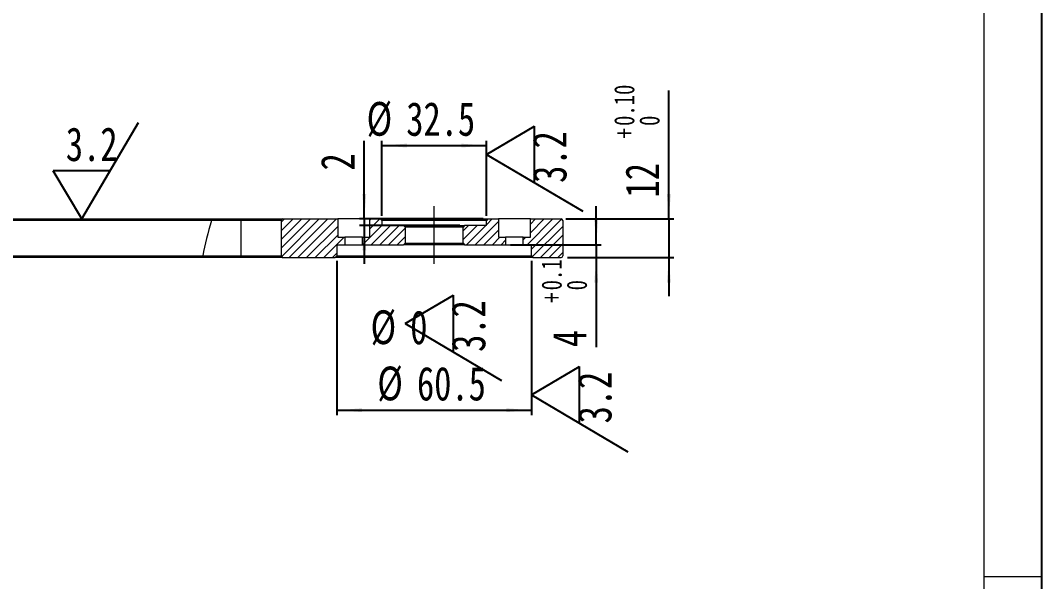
# Model space of a CAD drawing. Header units: millimetres. Extents: x 12 to 1214, y 8 to 1479.
# Drawn here: x 510 to 1039, y 741 to 1032 of the extents above; entities that cross this region are included whole.
import ezdxf

# ---------------------------------------------------------------- set-up
doc = ezdxf.new("R2010")
doc.units = ezdxf.units.MM
doc.linetypes.add('SLD-中心线', pattern=[34.29, 30.48, -1.27, 1.27, -1.27])
doc.linetypes.add('SLD-实线', pattern=[0])
doc.layers.add('图框', color=7, linetype='SLD-实线')
doc.layers.add('标注层', color=96, linetype='SLD-实线')
doc.layers.add('粗实线', color=7, linetype='SLD-实线', lineweight=15)
doc.styles.add('SLDTEXTSTYLE3', font='HYSWLONGFANGSONG.TTF')
doc.dimstyles.new('SLDDIMSTYLE2', dxfattribs={"dimtxt": 17.5, "dimasz": 13, "dimexe": 0, "dimexo": 0.0625, "dimgap": 4.375, "dimtad": 1, "dimlfac": 3, "dimrnd": 1e-09, "dimzin": 12, "dimdsep": 46, "dimtxsty": 'SLDTEXTSTYLE3', "dimsah": 1, "dimcen": 0.09, "dimadec": 0, "dimazin": 3, "dimtol": 1, "dimtp": 0.5, "dimtfac": 1, "dimtmove": 0, "dimatfit": 0, "dimfxl": 0, "dimfrac": 2, "dimtolj": 1, "dimtzin": 0, "dimarcsym": 0})
doc.dimstyles.new('SLDDIMSTYLE3', dxfattribs={"dimtxt": 17.5, "dimasz": 13, "dimexe": 0, "dimexo": 0.0625, "dimgap": 4.375, "dimtad": 1, "dimdec": 3, "dimlfac": 3, "dimrnd": 1e-09, "dimzin": 12, "dimdsep": 46, "dimtxsty": 'SLDTEXTSTYLE3', "dimsah": 1, "dimcen": 0.09, "dimadec": 0, "dimazin": 3, "dimtfac": 1, "dimtdec": 3, "dimtofl": 0, "dimtmove": 0, "dimatfit": 3, "dimfxl": 0, "dimfrac": 2, "dimtolj": 1, "dimtzin": 12, "dimarcsym": 0})
doc.dimstyles.new('SLDDIMSTYLE6', dxfattribs={"dimtxt": 17.5, "dimasz": 13, "dimexe": 0, "dimexo": 0.0625, "dimgap": 4.375, "dimtad": 1, "dimlfac": 3, "dimrnd": 1e-09, "dimzin": 12, "dimdsep": 46, "dimtxsty": 'SLDTEXTSTYLE3', "dimsah": 1, "dimcen": 0.09, "dimadec": 0, "dimazin": 3, "dimtol": 1, "dimtp": 0.5, "dimtfac": 1, "dimtdec": 1, "dimtmove": 0, "dimatfit": 0, "dimfxl": 0, "dimfrac": 2, "dimtolj": 1, "dimarcsym": 0})
doc.dimstyles.new('SLDDIMSTYLE7', dxfattribs={"dimtxt": 17.5, "dimasz": 13, "dimexe": 0, "dimexo": 0.0625, "dimgap": 4.375, "dimtad": 1, "dimdec": 3, "dimlfac": 3, "dimrnd": 1e-09, "dimzin": 12, "dimdsep": 46, "dimtxsty": 'SLDTEXTSTYLE3', "dimsah": 1, "dimcen": 0.09, "dimadec": 0, "dimazin": 3, "dimtfac": 1, "dimtdec": 3, "dimtmove": 0, "dimatfit": 0, "dimfxl": 0, "dimfrac": 2, "dimtolj": 1, "dimtzin": 12, "dimarcsym": 0})
doc.dimstyles.new('SLDDIMSTYLE8', dxfattribs={"dimtxt": 17.5, "dimasz": 13, "dimexe": 0, "dimexo": 0.0625, "dimgap": 4.375, "dimtad": 1, "dimdec": 3, "dimlfac": 3, "dimrnd": 1e-09, "dimzin": 12, "dimdsep": 46, "dimtxsty": 'SLDTEXTSTYLE3', "dimblk1": 'NONE', "dimblk2": 'NONE', "dimsah": 1, "dimcen": 0.09, "dimadec": 0, "dimazin": 3, "dimtfac": 1, "dimtdec": 3, "dimtofl": 0, "dimtmove": 0, "dimatfit": 3, "dimldrblk": 'NONE', "dimfxl": 0, "dimfrac": 2, "dimtolj": 1, "dimtzin": 12, "dimarcsym": 0})

# ---------------------------------------------------------------- blocks, each defined once
blk = doc.blocks.new('_D_19')
at = {"layer": '标注层'}
for p, q in [((808.12, 916.03), (808.12, 936.03)), ((763.66, 916.03), (810.62, 916.03)), ((808.12, 916.03), (808.12, 909.36)), ((793.24, 909.36), (810.62, 909.36)), ((808.12, 909.36), (808.12, 862.88))]:
    blk.add_line(p, q, dxfattribs=at)
for points in [[(808.12, 916.03), (809.12, 929.03), (807.12, 929.03)], [(808.12, 909.36), (807.12, 896.36), (809.12, 896.36)]]:
    blk.add_solid(points, dxfattribs=at)
at = {"layer": '标注层', "attachment_point": 1, "rotation": 90, "style": 'SLDTEXTSTYLE3'}
for s, insert, char_height in [('0.1', (779.74, 892.34, 0.17), 10.5), ('0', (792.8, 892.34, 0.17), 10.5), ('+', (779.74, 885.88, 0.17), 10.5), ('4', (785.56, 862.88, 0.17), 17.5)]:
    blk.add_mtext(s, dxfattribs=dict(at, insert=insert, char_height=char_height))
blk = doc.blocks.new('_D_20')
at = {"layer": '标注层'}
for p, q in [((687.88, 929.36), (687.88, 969.87)), ((749.49, 929.36), (685.38, 929.36)), ((687.88, 929.36), (687.88, 926.03)), ((737.41, 926.03), (685.38, 926.03)), ((687.88, 926.03), (687.88, 906.03))]:
    blk.add_line(p, q, dxfattribs=at)
for points in [[(687.88, 929.36), (688.88, 942.36), (686.88, 942.36)], [(687.88, 926.03), (686.88, 913.03), (688.88, 913.03)]]:
    blk.add_solid(points, dxfattribs=at)
at = {"layer": '标注层', "insert": (665.32, 954.53, 0.17), "char_height": 17.5, "attachment_point": 1, "rotation": 90, "style": 'SLDTEXTSTYLE3'}
blk.add_mtext('2', dxfattribs=at)
blk = doc.blocks.new('_D_21')
at = {"layer": '标注层'}
for p, q in [((845.77, 929.36), (845.77, 996.05)), ((792.41, 929.36), (848.27, 929.36)), ((845.77, 929.36), (845.77, 909.36)), ((793.24, 909.36), (848.27, 909.36)), ((845.77, 909.36), (845.77, 889.36))]:
    blk.add_line(p, q, dxfattribs=at)
for points in [[(845.77, 929.36), (846.77, 942.36), (844.77, 942.36)], [(845.77, 909.36), (844.77, 896.36), (846.77, 896.36)]]:
    blk.add_solid(points, dxfattribs=at)
at = {"layer": '标注层', "attachment_point": 1, "rotation": 90, "style": 'SLDTEXTSTYLE3'}
for s, insert, char_height in [('0.10', (817.39, 977.63, 0.17), 10.5), ('0', (830.45, 977.63, 0.17), 10.5), ('+', (817.39, 971.17, 0.17), 10.5), ('12', (823.21, 940.5, 0.17), 17.5)]:
    blk.add_mtext(s, dxfattribs=dict(at, insert=insert, char_height=char_height))
blk = doc.blocks.new('_D_22')
at = {"layer": '标注层'}
for p, q in [((673.66, 907.69), (673.66, 827.69)), ((774.49, 907.69), (774.49, 827.69)), ((673.66, 830.19), (774.49, 830.19))]:
    blk.add_line(p, q, dxfattribs=at)
for points in [[(673.66, 830.19), (686.66, 829.19), (686.66, 831.19)], [(774.49, 830.19), (761.49, 831.19), (761.49, 829.19)]]:
    blk.add_solid(points, dxfattribs=at)
at = {"layer": '标注层', "char_height": 17.5, "attachment_point": 1, "style": 'SLDTEXTSTYLE3'}
for s, insert in [('%%c', (694.62, 852.83, 0.17)), ('60.5', (715.19, 852.75, 0.17))]:
    blk.add_mtext(s, dxfattribs=dict(at, insert=insert))
blk = doc.blocks.new('_D_23')
at = {"layer": '标注层', "char_height": 17.5, "attachment_point": 1, "style": 'SLDTEXTSTYLE3'}
for s, insert in [('%%c', (691.12, 881.99, 0.17)), ('0', (711.69, 881.92, 0.17))]:
    blk.add_mtext(s, dxfattribs=dict(at, insert=insert))
blk = doc.blocks.new('_NONE')
blk = doc.blocks.new('_D_24')
at = {"layer": '标注层'}
for p, q in [((696.99, 931.03), (696.99, 969.94)), ((751.16, 931.03), (751.16, 969.94)), ((696.99, 967.44), (751.16, 967.44))]:
    blk.add_line(p, q, dxfattribs=at)
for points in [[(696.99, 967.44), (709.99, 966.44), (709.99, 968.44)], [(751.16, 967.44), (738.16, 968.44), (738.16, 966.44)]]:
    blk.add_solid(points, dxfattribs=at)
at = {"layer": '标注层', "char_height": 17.5, "attachment_point": 1, "style": 'SLDTEXTSTYLE3'}
for s, insert in [('%%c', (689.06, 990.07, 0.17)), ('32.5', (709.63, 990, 0.17))]:
    blk.add_mtext(s, dxfattribs=dict(at, insert=insert))
blk = doc.blocks.new('SW_SFSYMBOL_1')
at = {"layer": '标注层', "color": 0}
for p, q in [((8.27, -25), (37.76, 25)), ((8.27, -25), (-6.48, 0)), ((23.02, 0), (-6.48, 0))]:
    blk.add_line(p, q, dxfattribs=at)
at = {"layer": '标注层', "color": 0, "insert": (0, 22.56), "char_height": 17.5, "attachment_point": 1, "style": 'SLDTEXTSTYLE3'}
blk.add_mtext('3.2', dxfattribs=at)
blk = doc.blocks.new('SW_SFSYMBOL_3')
at = {"layer": '标注层', "color": 0}
for p, q in [((-46.61, 14.75), (-21.61, 29.49)), ((-21.61, 0), (-21.61, 29.49)), ((-46.61, 14.75), (3.39, -14.75))]:
    blk.add_line(p, q, dxfattribs=at)
at = {"layer": '标注层', "color": 0, "insert": (-22.56, 0), "char_height": 17.5, "attachment_point": 1, "rotation": 90, "style": 'SLDTEXTSTYLE3'}
blk.add_mtext('3.2', dxfattribs=at)
blk = doc.blocks.new('SW_SFSYMBOL_4')
at = {"layer": '标注层', "color": 0}
for p, q in [((-46.61, 14.75), (-21.61, 29.49)), ((-21.61, 0), (-21.61, 29.49)), ((-46.61, 14.75), (3.39, -14.75))]:
    blk.add_line(p, q, dxfattribs=at)
at = {"layer": '标注层', "color": 0, "insert": (-22.56, 0), "char_height": 17.5, "attachment_point": 1, "rotation": 90, "style": 'SLDTEXTSTYLE3'}
blk.add_mtext('3.2', dxfattribs=at)
blk = doc.blocks.new('SW_SFSYMBOL_5')
at = {"layer": '标注层', "color": 0}
for p, q in [((-46.61, 14.75), (-21.61, 29.49)), ((-21.61, 0), (-21.61, 29.49)), ((-46.61, 14.75), (3.39, -14.75))]:
    blk.add_line(p, q, dxfattribs=at)
at = {"layer": '标注层', "color": 0, "insert": (-22.56, 0), "char_height": 17.5, "attachment_point": 1, "rotation": 90, "style": 'SLDTEXTSTYLE3'}
blk.add_mtext('3.2', dxfattribs=at)

msp = doc.modelspace()

# ---------------------------------------------------------------- hatches: boundary and pattern name
at = {"linetype": 'SLD-实线', "lineweight": 0}
h = msp.add_hatch(dxfattribs=at)
h.set_pattern_fill('ANSI31', style=0)
edge = h.paths.add_edge_path(flags=0)
edge.add_spline(control_points=[(604.16101, 910.19348), (604.14406, 910.09915), (604.127, 910.00351), (604.1112, 909.91444), (604.0954, 909.82535), (604.08043, 909.74037), (604.06752, 909.66676), (604.05472, 909.59374), (604.04359, 909.52986), (604.03505, 909.48077), (604.02665, 909.43241), (604.02053, 909.39705), (604.01721, 909.37785), (604.01518, 909.36611), (604.01415, 909.36014), (604.01415, 909.36014)], knot_values=[0, 0, 0, 0, 0.0001725, 0.0001725, 0.0001725, 0.000345083, 0.000345083, 0.000345083, 0.00051632, 0.00051632, 0.00051632, 0.000685005, 0.000685005, 0.000685005, 0.000787153, 0.000787153, 0.000787153, 0.000787153], weights=[1, 1, 1, 1, 1, 1, 1, 1, 1, 1, 1, 1, 1, 1, 1, 1], degree=3, periodic=0)
edge.add_spline(control_points=[(604.01415, 909.36014), (604.01415, 909.36014), (604.01687, 909.37591), (604.02209, 909.40606), (604.02731, 909.4362), (604.03517, 909.48153), (604.04504, 909.53817), (604.05498, 909.59518), (604.06722, 909.66518), (604.0808, 909.74238), (604.09458, 909.82066), (604.1101, 909.90845), (604.12616, 909.99861), (604.13749, 910.06225), (604.14926, 910.12809), (604.16101, 910.19348)], knot_values=[0, 0, 0, 0, 0.000166045, 0.000166045, 0.000166045, 0.000332023, 0.000332023, 0.000332023, 0.000499043, 0.000499043, 0.000499043, 0.000668419, 0.000668419, 0.000668419, 0.000787146, 0.000787146, 0.000787146, 0.000787146], weights=[1, 1, 1, 1, 1, 1, 1, 1, 1, 1, 1, 1, 1, 1, 1, 1], degree=3, periodic=0)
edge.add_spline(control_points=[(604.16101, 910.19348), (605.24372, 916.22086), (606.79368, 922.38466), (608.73844, 928.52681)], knot_values=[0.786134292, 0.786134292, 0.786134292, 0.786134292, 0.810832917, 0.810832917, 0.810832917, 0.810832917], weights=[1, 1, 1, 1], degree=3, periodic=0)
edge.add_spline(control_points=[(608.73844, 928.52681), (608.76912, 928.62371), (608.80032, 928.72192), (608.82946, 928.81335), (608.85862, 928.90485), (608.88653, 928.99217), (608.91064, 929.06737), (608.93417, 929.1408), (608.95474, 929.2048), (608.97022, 929.25294), (608.98498, 929.29879), (608.99554, 929.33154), (609.00077, 929.34776), (609.00342, 929.35598), (609.00476, 929.36014), (609.00476, 929.36014)], knot_values=[0, 0, 0, 0, 0.000182946, 0.000182946, 0.000182946, 0.000366143, 0.000366143, 0.000366143, 0.000545059, 0.000545059, 0.000545059, 0.000715414, 0.000715414, 0.000715414, 0.000800648, 0.000800648, 0.000800648, 0.000800648], weights=[1, 1, 1, 1, 1, 1, 1, 1, 1, 1, 1, 1, 1, 1, 1, 1], degree=3, periodic=0)
edge.add_spline(control_points=[(609.00476, 929.36014), (609.00476, 929.36014), (608.99991, 929.34512), (608.99071, 929.31656), (608.98152, 929.28803), (608.96774, 929.24526), (608.95066, 929.19211), (608.93323, 929.13785), (608.91191, 929.07141), (608.88849, 928.99823), (608.86401, 928.9217), (608.83659, 928.83582), (608.80844, 928.74732), (608.78563, 928.67564), (608.76191, 928.60094), (608.73844, 928.52681)], knot_values=[0, 0, 0, 0, 0.000161922, 0.000161922, 0.000161922, 0.000323627, 0.000323627, 0.000323627, 0.000488691, 0.000488691, 0.000488691, 0.000661399, 0.000661399, 0.000661399, 0.000800634, 0.000800634, 0.000800634, 0.000800634], weights=[1, 1, 1, 1, 1, 1, 1, 1, 1, 1, 1, 1, 1, 1, 1, 1], degree=3, periodic=0)
edge.add_spline(control_points=[(608.73844, 928.52681), (607.68237, 925.19143), (606.74273, 921.84965), (605.9311, 918.52681)], knot_values=[0.189167083, 0.189167083, 0.189167083, 0.189167083, 0.202579235, 0.202579235, 0.202579235, 0.202579235], weights=[1, 1, 1, 1], degree=3, periodic=0)
edge.add_spline(control_points=[(605.9311, 918.52681), (605.9143, 918.45803), (605.89743, 918.38873), (605.88121, 918.32193), (605.8595, 918.23247), (605.83847, 918.14545), (605.81979, 918.06786), (605.80157, 917.99224), (605.78511, 917.92362), (605.77172, 917.86767), (605.75849, 917.81237), (605.74791, 917.76802), (605.74087, 917.7385), (605.73383, 917.70896), (605.73015, 917.69348), (605.73015, 917.69348)], knot_values=[0, 0, 0, 0, 0.00012745, 0.00012745, 0.00012745, 0.000299165, 0.000299165, 0.000299165, 0.000466498, 0.000466498, 0.000466498, 0.000631908, 0.000631908, 0.000631908, 0.000797441, 0.000797441, 0.000797441, 0.000797441], weights=[1, 1, 1, 1, 1, 1, 1, 1, 1, 1, 1, 1, 1, 1, 1, 1], degree=3, periodic=0)
edge.add_spline(control_points=[(605.73015, 917.69348), (605.73015, 917.69348), (605.73139, 917.69872), (605.73385, 917.70905), (605.73816, 917.72712), (605.74634, 917.76149), (605.75767, 917.8089), (605.76931, 917.85764), (605.78461, 917.92157), (605.8022, 917.99474), (605.82004, 918.069), (605.84075, 918.15491), (605.86255, 918.24494), (605.88434, 918.33493), (605.90783, 918.43154), (605.9311, 918.52681)], knot_values=[0, 0, 0, 0, 0.000096677, 0.000096677, 0.000096677, 0.000267698, 0.000267698, 0.000267698, 0.000443584, 0.000443584, 0.000443584, 0.000622046, 0.000622046, 0.000622046, 0.000800352, 0.000800352, 0.000800352, 0.000800352], weights=[1, 1, 1, 1, 1, 1, 1, 1, 1, 1, 1, 1, 1, 1, 1, 1], degree=3, periodic=0)
edge.add_spline(control_points=[(605.9311, 918.52681), (606.74273, 921.84965), (607.68237, 925.19143), (608.73844, 928.52681)], knot_values=[0.797420765, 0.797420765, 0.797420765, 0.797420765, 0.810832917, 0.810832917, 0.810832917, 0.810832917], weights=[1, 1, 1, 1], degree=3, periodic=0)
edge.add_spline(control_points=[(608.73844, 928.52681), (608.76912, 928.62371), (608.80032, 928.72192), (608.82946, 928.81335), (608.85862, 928.90485), (608.88653, 928.99217), (608.91064, 929.06737), (608.93417, 929.1408), (608.95474, 929.2048), (608.97022, 929.25294), (608.98498, 929.29879), (608.99554, 929.33154), (609.00077, 929.34776), (609.00342, 929.35598), (609.00476, 929.36014), (609.00476, 929.36014)], knot_values=[0, 0, 0, 0, 0.000182946, 0.000182946, 0.000182946, 0.000366143, 0.000366143, 0.000366143, 0.000545059, 0.000545059, 0.000545059, 0.000715414, 0.000715414, 0.000715414, 0.000800648, 0.000800648, 0.000800648, 0.000800648], weights=[1, 1, 1, 1, 1, 1, 1, 1, 1, 1, 1, 1, 1, 1, 1, 1], degree=3, periodic=0)
edge.add_spline(control_points=[(609.00476, 929.36014), (609.00476, 929.36014), (608.99991, 929.34512), (608.99071, 929.31656), (608.98152, 929.28803), (608.96774, 929.24526), (608.95066, 929.19211), (608.93323, 929.13785), (608.91191, 929.07141), (608.88849, 928.99823), (608.86401, 928.9217), (608.83659, 928.83582), (608.80844, 928.74732), (608.78563, 928.67564), (608.76191, 928.60094), (608.73844, 928.52681)], knot_values=[0, 0, 0, 0, 0.000161922, 0.000161922, 0.000161922, 0.000323627, 0.000323627, 0.000323627, 0.000488691, 0.000488691, 0.000488691, 0.000661399, 0.000661399, 0.000661399, 0.000800634, 0.000800634, 0.000800634, 0.000800634], weights=[1, 1, 1, 1, 1, 1, 1, 1, 1, 1, 1, 1, 1, 1, 1, 1], degree=3, periodic=0)
edge.add_spline(control_points=[(608.73844, 928.52681), (606.79368, 922.38466), (605.24372, 916.22086), (604.16101, 910.19348)], knot_values=[0.189167083, 0.189167083, 0.189167083, 0.189167083, 0.213865708, 0.213865708, 0.213865708, 0.213865708], weights=[1, 1, 1, 1], degree=3, periodic=0)
h = msp.add_hatch(dxfattribs=at)
h.set_pattern_fill('ANSI31', style=0)
edge = h.paths.add_edge_path(flags=0)
edge.add_line((674.07178, 919.86014), (674.07178, 929.36014))
edge.add_line((674.07178, 929.36014), (645.72242, 929.36014))
edge.add_spline(control_points=[(645.72242, 929.36014), (645.65624, 929.36014), (645.58979, 929.3542), (645.52467, 929.3424), (645.40264, 929.32028), (645.28237, 929.2767), (645.17562, 929.21358), (645.07359, 929.15324), (644.98053, 929.07265), (644.90937, 928.97785), (644.84779, 928.89581), (644.80074, 928.80006), (644.77596, 928.70052), (644.76187, 928.64391), (644.75457, 928.58515), (644.75457, 928.52681)], knot_values=[0.000767288, 0.000767288, 0.000767288, 0.000767288, 0.000886194, 0.000886194, 0.000886194, 0.001110105, 0.001110105, 0.001110105, 0.001324519, 0.001324519, 0.001324519, 0.001509833, 0.001509833, 0.001509833, 0.001614571, 0.001614571, 0.001614571, 0.001614571], weights=[1, 1, 1, 1, 1, 1, 1, 1, 1, 1, 1, 1, 1, 1, 1, 1], degree=3, periodic=0)
edge.add_line((644.75457, 928.52681), (644.75457, 910.19348))
edge.add_spline(control_points=[(644.75457, 910.19348), (644.75457, 910.18687), (644.75466, 910.18026), (644.75485, 910.17366), (644.7571, 910.09267), (644.77365, 910.01103), (644.80246, 909.93531), (644.83135, 909.8594), (644.87312, 909.7875), (644.92368, 909.72393), (644.97878, 909.65463), (645.0455, 909.59353), (645.11839, 909.54328), (645.20125, 909.48617), (645.29397, 909.44168), (645.38989, 909.41128), (645.49679, 909.37739), (645.61027, 909.36014), (645.72242, 909.36014)], knot_values=[0.001761637, 0.001761637, 0.001761637, 0.001761637, 0.001773364, 0.001773364, 0.001773364, 0.001918917, 0.001918917, 0.001918917, 0.002064614, 0.002064614, 0.002064614, 0.002223426, 0.002223426, 0.002223426, 0.002404103, 0.002404103, 0.002404103, 0.00260581, 0.00260581, 0.00260581, 0.00260581], weights=[1, 1, 1, 1, 1, 1, 1, 1, 1, 1, 1, 1, 1, 1, 1, 1, 1, 1, 1], degree=3, periodic=0)
edge.add_line((645.72242, 909.36014), (672.82178, 909.36014))
edge.add_line((672.82178, 909.36014), (673.65512, 910.19348))
edge.add_line((673.65512, 910.19348), (673.65512, 916.02681))
edge.add_line((673.65512, 916.02681), (677.82178, 916.02681))
edge.add_line((677.82178, 916.02681), (677.82178, 919.86014))
edge.add_line((677.82178, 919.86014), (674.07178, 919.86014))
h = msp.add_hatch(dxfattribs=at)
h.set_pattern_fill('ANSI31', style=0)
h.paths.add_polyline_path([(709.07178, 925.19348), (708.23845, 926.02681), (696.98845, 926.02681), (696.98845, 928.52681), (696.15512, 929.36014), (690.73845, 929.36014), (690.73845, 919.86014), (686.98845, 919.86014), (686.98845, 916.02681), (708.23845, 916.02681), (709.07178, 916.86014)], flags=0)
h = msp.add_hatch(dxfattribs=at)
h.set_pattern_fill('ANSI31', style=0)
h.paths.add_polyline_path([(739.07178, 916.86014), (739.90512, 916.02681), (761.15512, 916.02681), (761.15512, 919.86014), (757.40512, 919.86014), (757.40512, 929.36014), (751.98845, 929.36014), (751.15512, 928.52681), (751.15512, 926.02681), (739.90512, 926.02681), (739.07178, 925.19348)], flags=0)
h = msp.add_hatch(dxfattribs=at)
h.set_pattern_fill('ANSI31', style=0)
edge = h.paths.add_edge_path(flags=0)
edge.add_line((770.32178, 919.86014), (770.32178, 916.02681))
edge.add_line((770.32178, 916.02681), (774.48845, 916.02681))
edge.add_line((774.48845, 916.02681), (774.48845, 910.19348))
edge.add_line((774.48845, 910.19348), (775.32178, 909.36014))
edge.add_line((775.32178, 909.36014), (789.90512, 909.36014))
edge.add_arc((789.90512, 910.19348), 0.83333, 270, 360)
edge.add_line((790.73845, 910.19348), (790.73845, 928.52681))
edge.add_arc((789.90512, 928.52681), 0.83333, 0, 90)
edge.add_line((789.90512, 929.36014), (774.07178, 929.36014))
edge.add_line((774.07178, 929.36014), (774.07178, 919.86014))
edge.add_line((774.07178, 919.86014), (770.32178, 919.86014))

# ---------------------------------------------------------------- linework, layer by layer
at = {"color": 7, "linetype": 'SLD-中心线', "lineweight": 0, "ltscale": 1.666667}
msp.add_line((724.07178, 906.02681), (724.07178, 936.02681), dxfattribs=at)
at = {"color": 7, "linetype": 'SLD-实线', "lineweight": 15}
for p, q in [((363.5489, 929.36014), (609.00476, 929.36014)), ((608.73844, 928.52681), (363.5489, 928.52681)), ((609.00476, 929.36014), (624.07178, 929.36014)), ((624.07178, 929.36014), (624.07178, 928.52681)), ((624.07178, 929.36014), (645.72242, 929.36014)), ((624.07178, 910.19348), (624.07178, 928.52681)), ((644.75457, 928.52681), (644.75457, 910.19348)), ((645.72242, 929.36014), (674.07178, 929.36014)), ((674.07178, 929.36014), (674.07178, 919.86014)), ((690.73845, 929.36014), (674.07178, 929.36014)), ((690.73845, 919.86014), (690.73845, 929.36014)), ((690.73845, 929.36014), (696.15512, 929.36014)), ((696.98845, 928.52681), (696.15512, 929.36014)), ((696.15512, 929.36014), (751.98845, 929.36014)), ((696.98845, 928.52681), (696.98845, 926.02681)), ((751.15512, 928.52681), (696.98845, 928.52681)), ((751.98845, 929.36014), (751.15512, 928.52681)), ((751.15512, 926.02681), (751.15512, 928.52681)), ((751.98845, 929.36014), (757.40512, 929.36014)), ((757.40512, 929.36014), (757.40512, 919.86014)), ((774.07178, 929.36014), (757.40512, 929.36014)), ((774.07178, 919.86014), (774.07178, 929.36014)), ((774.07178, 929.36014), (789.90512, 929.36014)), ((790.73845, 928.52681), (790.73845, 910.19348)), ((708.23845, 926.02681), (696.98845, 926.02681)), ((709.07178, 925.19348), (708.23845, 926.02681)), ((708.23845, 926.02681), (739.90512, 926.02681)), ((709.07178, 925.19348), (709.07178, 916.86014)), ((739.07178, 925.19348), (709.07178, 925.19348)), ((739.90512, 926.02681), (739.07178, 925.19348)), ((739.07178, 916.86014), (739.07178, 925.19348)), ((751.15512, 926.02681), (739.90512, 926.02681)), ((673.65512, 916.02681), (673.65512, 910.19348)), ((673.65512, 916.02681), (677.82178, 916.02681)), ((674.07178, 919.86014), (677.82178, 919.86014)), ((677.82178, 919.86014), (677.82178, 916.02681)), ((686.98845, 919.86014), (677.82178, 919.86014)), ((677.82178, 916.02681), (686.98845, 916.02681)), ((686.98845, 916.02681), (686.98845, 919.86014)), ((686.98845, 919.86014), (690.73845, 919.86014)), ((686.98845, 916.02681), (708.23845, 916.02681)), ((708.23845, 916.02681), (709.07178, 916.86014)), ((739.90512, 916.02681), (708.23845, 916.02681)), ((709.07178, 916.86014), (739.07178, 916.86014)), ((739.07178, 916.86014), (739.90512, 916.02681)), ((739.90512, 916.02681), (761.15512, 916.02681)), ((757.40512, 919.86014), (761.15512, 919.86014)), ((761.15512, 919.86014), (761.15512, 916.02681)), ((770.32178, 919.86014), (761.15512, 919.86014)), ((761.15512, 916.02681), (770.32178, 916.02681)), ((770.32178, 919.86014), (774.07178, 919.86014)), ((770.32178, 916.02681), (770.32178, 919.86014)), ((770.32178, 916.02681), (774.48845, 916.02681)), ((774.48845, 910.19348), (774.48845, 916.02681)), ((363.5489, 910.19348), (604.16101, 910.19348)), ((604.01415, 909.36014), (363.5489, 909.36014)), ((624.07178, 909.36014), (604.01415, 909.36014)), ((624.07178, 909.36014), (624.07178, 910.19348)), ((645.72242, 909.36014), (624.07178, 909.36014)), ((645.72242, 909.36014), (672.82178, 909.36014)), ((672.82178, 909.36014), (673.65512, 910.19348)), ((775.32178, 909.36014), (672.82178, 909.36014)), ((673.65512, 910.19348), (774.48845, 910.19348)), ((774.48845, 910.19348), (775.32178, 909.36014)), ((775.32178, 909.36014), (789.90512, 909.36014))]:
    msp.add_line(p, q, dxfattribs=at)
at = {"color": 8, "linetype": 'SLD-实线', "lineweight": 15}
for p, q in [((624.07178, 928.52681), (608.73844, 928.52681)), ((644.75457, 928.52681), (624.07178, 928.52681)), ((604.16101, 910.19348), (624.07178, 910.19348)), ((624.07178, 910.19348), (644.77543, 910.19348))]:
    msp.add_line(p, q, dxfattribs=at)
at = {"color": 7, "linetype": 'SLD-实线', "lineweight": 15}
for centre, start, end in [((789.90512, 928.52681), 0, 90), ((789.90512, 910.19348), 270, 0)]:
    msp.add_arc(centre, 0.83333, start, end, dxfattribs=at)
msp.add_open_spline([(608.73844, 928.52681), (606.79368, 922.38466), (605.24372, 916.22086), (604.16101, 910.19348)], degree=3, dxfattribs=at)
for points, knots in [([(609.00476, 929.36014), (609.00476, 929.36014), (608.97381, 929.26433), (608.87424, 928.95393), (608.80648, 928.74168), (608.73844, 928.52681)], [0, 0, 0, 0, 0.5, 0.5, 1, 1, 1, 1]), ([(645.72242, 929.36014), (645.48717, 929.36014), (645.24761, 929.28336), (644.97285, 929.06373), (644.89384, 928.97128), (644.78518, 928.7633), (644.75457, 928.6448), (644.75457, 928.52681)], [0, 0, 0, 0, 0.5, 0.5, 0.75, 0.75, 1, 1, 1, 1]), ([(604.16101, 910.19348), (604.1218, 909.97519), (604.08402, 909.76122), (604.03001, 909.45228), (604.01415, 909.36014), (604.01415, 909.36014)], [0, 0, 0, 0, 0.5, 0.5, 1, 1, 1, 1]), ([(644.75457, 910.19348), (644.75457, 910.07487), (644.78501, 909.95728), (644.89408, 909.74857), (644.97257, 909.65672), (645.24913, 909.43585), (645.48509, 909.36014), (645.72242, 909.36014)], [0, 0, 0, 0, 0.25, 0.25, 0.5, 0.5, 1, 1, 1, 1])]:
    msp.add_open_spline(points, degree=3, knots=knots, dxfattribs=at)
at = {"layer": '图框'}
msp.add_line((1039, 1479), (1039, 7.5), dxfattribs=at)
at = {"layer": '粗实线'}
for p, q in [((1009, 1449), (1009, 39)), ((1009, 744), (1039, 744))]:
    msp.add_line(p, q, dxfattribs=at)

# ---------------------------------------------------------------- block references
at = {"layer": '标注层'}
for name, p in [('SW_SFSYMBOL_1', (533.13983, 954.35889)), ('SW_SFSYMBOL_5', (797.76472, 948.08828)), ('SW_SFSYMBOL_4', (755.68139, 860.42457)), ('SW_SFSYMBOL_3', (821.09806, 823.33164))]:
    msp.add_blockref(name, p, dxfattribs=at)

# ---------------------------------------------------------------- dimensions: what is measured, and where the dimension line sits
for base, p1, p2, dimstyle, picture, middle in [((845.77142, 909.36014), (789.90512, 929.36014), (790.73845, 909.36014), 'SLDDIMSTYLE2', '_D_21', (845.77142, 968.27388)), ((687.87843, 926.02681), (751.98845, 929.36014), (739.90512, 926.02681), 'SLDDIMSTYLE7', '_D_20', (687.87843, 962.20175)), ((808.12294, 909.36014), (761.15512, 916.02681), (790.73845, 909.36014), 'SLDDIMSTYLE6', '_D_19', (808.12294, 884.51689))]:
    dim = msp.add_linear_dim(base=base, p1=p1, p2=p2, angle=90, dimstyle=dimstyle, dxfattribs=at)
    dim.commit()
    dim.dimension.update_dxf_attribs({"geometry": picture, "text_midpoint": middle, "dimtype": 160})
for base, p1, p2, picture, middle in [((751.15512, 967.44055), (696.98845, 928.52681), (751.15512, 928.52681), '_D_24', (718.52211, 967.44055)), ((774.48845, 830.19348), (673.65512, 910.19348), (774.48845, 910.19348), '_D_22', (724.07178, 830.19348))]:
    dim = msp.add_linear_dim(base=base, p1=p1, p2=p2, text='%%c<>', dimstyle='SLDDIMSTYLE3', dxfattribs=at)
    dim.commit()
    dim.dimension.update_dxf_attribs({"geometry": picture, "text_midpoint": middle, "dimtype": 160})
dim = msp.add_linear_dim(base=(709.0717836944, 859.3601439395), p1=(709.0717836944, 916.0268106241), p2=(709.0717836944, 916.0268106241), angle=90, text='%%c<>', dimstyle='SLDDIMSTYLE8', dxfattribs=at)
dim.commit()
dim.dimension.update_dxf_attribs({"geometry": '_D_23', "text_midpoint": (709.0717836944, 859.3601439395), "dimtype": 160})

doc.saveas('drawing.dxf')
